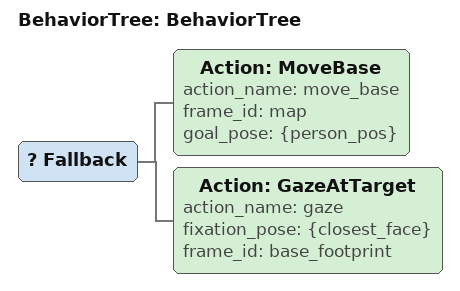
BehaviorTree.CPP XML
<?xml version="1.0"?>
<root main_tree_to_execute="BehaviorTree">
    <BehaviorTree ID="BehaviorTree">
        <Fallback>
            <Action ID="MoveBase" action_name="move_base" frame_id="map" goal_pose="{person_pos}"/>
            <Action ID="GazeAtTarget" action_name="gaze" fixation_pose="{closest_face}" frame_id="base_footprint"/>
        </Fallback>
    </BehaviorTree>
</root>
